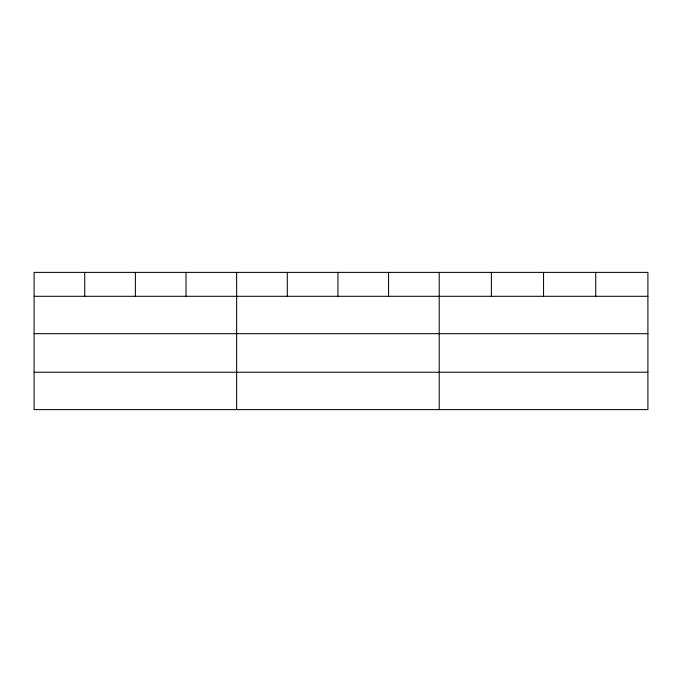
<?xml version="1.0" encoding="UTF-8"?>
<svg xmlns="http://www.w3.org/2000/svg" width="682" height="682" viewBox="0 0 682 682"><rect width="100%" height="100%" fill="white"/><g stroke="black" fill="none" stroke-linecap="round" stroke-linejoin="round"><path stroke-width="1.02" d="M647.9 333.686L647.9 272.382L34.1 272.382L34.1 409.618L647.9 409.618L647.9 333.686L34.1 333.686M34.1 296.295L647.9 296.295M34.1 372.219L647.9 372.219M595.727 272.382L595.727 296.295M543.554 272.382L543.554 296.295M491.381 272.382L491.381 296.295M439.208 272.382L439.208 409.618M388.57 272.382L388.57 296.295M337.931 272.382L337.931 296.295M287.293 272.382L287.293 296.295M236.654 272.382L236.654 409.618M186.016 272.382L186.016 296.295M135.377 272.382L135.377 296.295M84.739 272.382L84.739 296.295"/></g></svg>
